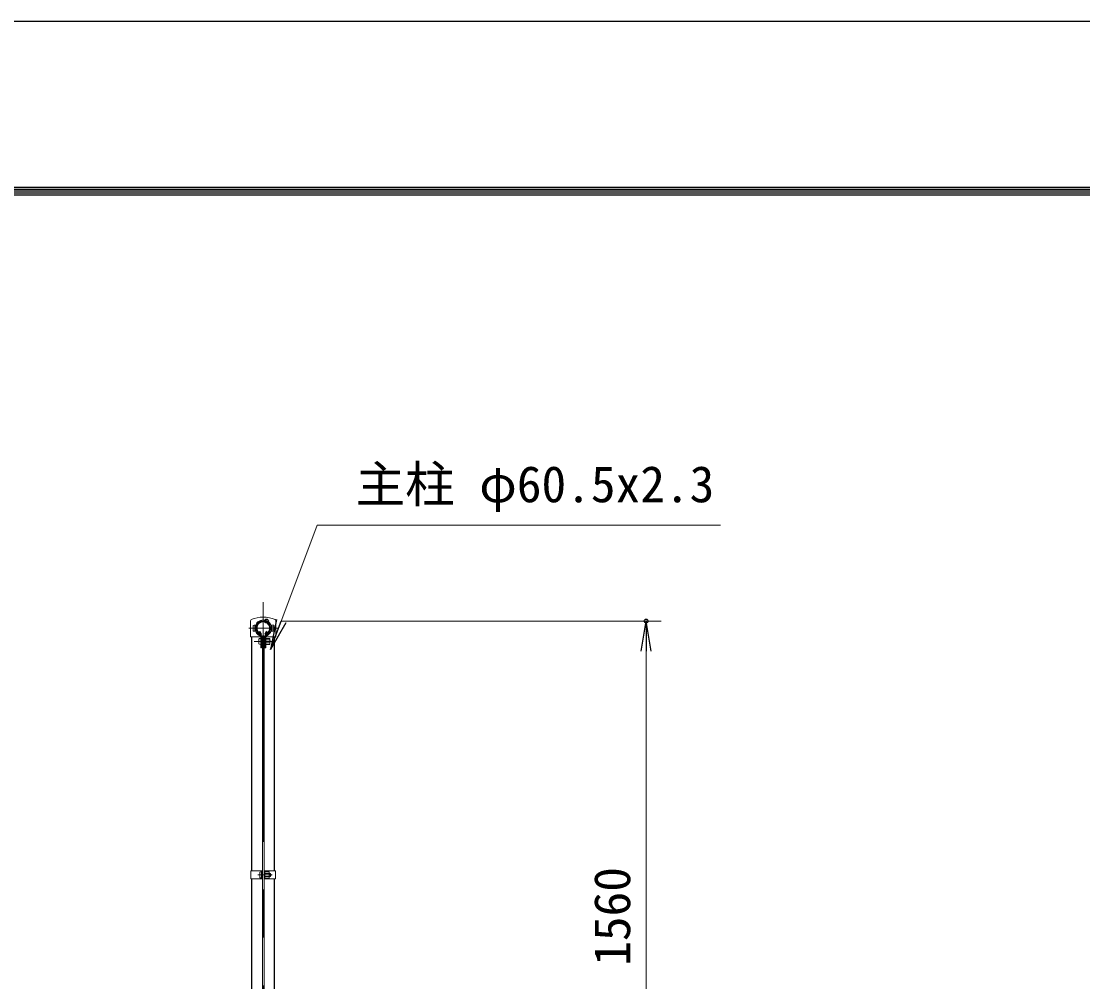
# Model space of a CAD drawing. Units: millimetres, scale not verified. Extents: x -8400 to 8400, y -5940 to 5940.
# Drawn here: x -2231 to 583, y 3394 to 5940 of the extents above; entities that cross this region are included whole.
import ezdxf
from ezdxf.enums import TextEntityAlignment as Align

# ---------------------------------------------------------------- set-up
doc = ezdxf.new("R2010")
doc.units = ezdxf.units.MM
doc.header["$LTSCALE"] = 20
doc.header["$PDMODE"] = 32
doc.header["$PDSIZE"] = 10
doc.linetypes.add('USER1', pattern=[50.8, 31.75, -6.35, 6.35, -6.35])
for name, color, linetype, lineweight in [('0-1_D-STR1', 1, 'Continuous', 25), ('0-4_D-BMK', 2, 'USER1', 13), ('0-5_D-STR-DIM', 7, 'Continuous', 13), ('0-8_D-STR3', 3, 'Continuous', 13), ('0-9_D-STR-TXT', 7, 'Continuous', 13), ('0-C_D-TTL', 7, 'Continuous', 25)]:
    doc.layers.add(name, color=color, linetype=linetype, lineweight=lineweight)
doc.layers.add('0-6_0', color=7, linetype='Continuous')
doc.layers.add('0-7_Defpoints', color=8, linetype='Continuous')
doc.styles.add('ＭＳ ゴシック', font='')
doc.styles.get('ＭＳ ゴシック').set_extended_font_data('MS Gothic')

# ---------------------------------------------------------------- blocks, each defined once
blk = doc.blocks.new('_Open')
at = {"layer": '0-6_0'}
blk.add_line((-20, 3.333), (0, 0), dxfattribs=at)
blk.add_lwpolyline([(-20, -3.333), (0, 0), (-20, 0)], dxfattribs=at)

msp = doc.modelspace()

# ---------------------------------------------------------------- linework, layer by layer
at = {"layer": '0-1_D-STR1'}
for p, q in [((-1619.47, 3687.5), (-1619.47, 4308.45)), ((-1599.41, 4321.7), (-1598.02, 4322.5)), ((-1595.9, 4315.62), (-1599.41, 4321.7)), ((-1594.51, 4316.42), (-1598.02, 4322.5)), ((-1583.94, 4316.42), (-1580.43, 4322.5)), ((-1582.55, 4315.62), (-1579.04, 4321.7)), ((-1579.04, 4321.7), (-1580.43, 4322.5)), ((-1558.97, 3687.5), (-1558.97, 4308.45)), ((-1619.47, 3013.5), (-1619.47, 3666.5)), ((-1558.97, 3013.5), (-1558.97, 3666.5))]:
    msp.add_line(p, q, dxfattribs=at)
for centre, radius, start, end in [((-1589.22, 4330.95), 19.05, 294.32478, 245.67522), ((-1589.22, 4330.95), 17.45, 294.32478, 245.67522), ((-1596.24, 4315.42), 2, 245.67522, 30), ((-1596.24, 4315.42), 0.401, 245.67522, 30), ((-1582.2, 4315.42), 2, 150, 294.32478), ((-1582.2, 4315.42), 0.401, 150, 294.32478)]:
    msp.add_arc(centre, radius, start, end, dxfattribs=at)
at = {"layer": '0-4_D-BMK'}
for p, q in [((-1589.22, 4400), (-1589.22, -3460)), ((-1627.19, 4330.95), (-1551.25, 4330.95)), ((-1613.66, 4295.95), (-1564.78, 4295.95)), ((-1603.77, 3677), (-1565.17, 3677))]:
    msp.add_line(p, q, dxfattribs=at)
at = {"layer": '0-5_D-STR-DIM'}
for p, q in [((-1540.72, 4350), (-534.22, 4350)), ((-574.22, 2870), (-574.22, 4270))]:
    msp.add_line(p, q, dxfattribs=at)
at = {"layer": '0-7_Defpoints'}
for p in [(-1580.72, 4350), (-574.22, 4350)]:
    msp.add_point(p, dxfattribs=at)
at = {"layer": '0-8_D-STR3'}
for p, q in [((-1616.02, 4337.45), (-1616.02, 4324.45)), ((-1611.22, 4338.95), (-1611.22, 4322.95)), ((-1610.86, 4334.95), (-1611.22, 4334.95)), ((-1567.22, 4334.95), (-1567.59, 4334.95)), ((-1561.72, 4339.05), (-1567.22, 4339.05)), ((-1567.22, 4339.05), (-1567.22, 4322.85)), ((-1561.72, 4335), (-1567.22, 4335)), ((-1560.72, 4337.18), (-1560.72, 4324.84)), ((-1560.72, 4334.95), (-1560.22, 4334.95)), ((-1560.72, 4334.95), (-1560.22, 4334.95)), ((-1560.72, 4334.27), (-1559.9, 4334.27)), ((-1560.22, 4334.95), (-1560.22, 4326.95)), ((-1555.57, 4350.96), (-1555.57, 4308.45)), ((-1610.86, 4326.95), (-1611.22, 4326.95)), ((-1595.72, 4279.25), (-1595.72, 4308.52)), ((-1593.42, 4279.25), (-1593.42, 4308.52)), ((-1591.47, 4310.95), (-1591.47, 2369.05)), ((-1591.47, 4310.95), (-1586.97, 4310.95)), ((-1586.97, 4310.95), (-1586.97, 2369.05)), ((-1585.02, 4279.25), (-1585.02, 4308.52)), ((-1582.72, 4279.25), (-1582.72, 4308.52)), ((-1582.72, 4308.45), (-1555.57, 4308.45)), ((-1567.22, 4326.95), (-1567.59, 4326.95)), ((-1561.72, 4326.9), (-1567.22, 4326.9)), ((-1561.72, 4322.85), (-1567.22, 4322.85)), ((-1560.72, 4327.63), (-1559.9, 4327.63)), ((-1560.72, 4326.95), (-1560.22, 4326.95)), ((-1560.72, 4326.95), (-1560.22, 4326.95)), ((-1600.52, 4289.39), (-1600.52, 4302.39)), ((-1595.72, 4279.25), (-1593.42, 4279.25)), ((-1591.72, 4301.27), (-1593.42, 4301.27)), ((-1591.72, 4290.63), (-1593.42, 4290.63)), ((-1591.72, 4301.27), (-1591.72, 4290.63)), ((-1591.72, 4299.95), (-1591.47, 4299.95)), ((-1591.72, 4291.95), (-1591.47, 4291.95)), ((-1586.97, 4299.95), (-1585.02, 4299.95)), ((-1586.97, 4291.95), (-1585.02, 4291.95)), ((-1585.02, 4279.25), (-1582.72, 4279.25)), ((-1572.72, 4304.05), (-1582.72, 4304.05)), ((-1572.72, 4300), (-1582.72, 4300)), ((-1572.72, 4291.9), (-1582.72, 4291.9)), ((-1572.72, 4287.85), (-1582.72, 4287.85)), ((-1571.72, 4302.18), (-1571.72, 4289.84)), ((-1571.72, 4299.95), (-1571.72, 4291.95)), ((-1571.72, 4299.27), (-1571.4, 4299.27)), ((-1571.72, 4292.63), (-1571.4, 4292.63)), ((-1621.77, 3687.5), (-1621.77, 3666.5)), ((-1591.47, 3687.5), (-1621.77, 3687.5)), ((-1593.77, 3687.5), (-1593.77, 3666.5)), ((-1586.97, 3687.5), (-1556.67, 3687.5)), ((-1584.67, 3687.5), (-1584.67, 3666.5)), ((-1556.67, 3687.5), (-1556.67, 3666.5)), ((-1591.47, 3666.5), (-1621.77, 3666.5)), ((-1598.57, 3683.5), (-1598.57, 3670.5)), ((-1593.77, 3685), (-1593.77, 3669)), ((-1586.97, 3666.5), (-1556.67, 3666.5)), ((-1574.67, 3685.1), (-1584.67, 3685.1)), ((-1584.67, 3685.1), (-1584.67, 3668.9)), ((-1574.67, 3681.05), (-1584.67, 3681.05)), ((-1574.67, 3672.95), (-1584.67, 3672.95)), ((-1574.67, 3668.9), (-1584.67, 3668.9)), ((-1573.67, 3683.23), (-1573.67, 3670.89)), ((-1573.67, 3681), (-1569.77, 3681)), ((-1573.67, 3680.32), (-1569.45, 3680.32)), ((-1573.67, 3673.68), (-1569.45, 3673.68)), ((-1573.67, 3673), (-1569.77, 3673)), ((-1569.77, 3681), (-1569.77, 3673))]:
    msp.add_line(p, q, dxfattribs=at)
msp.add_lwpolyline([(-1622.87, 4350.96), (-1622.87, 4308.45), (-1595.72, 4308.45)], dxfattribs=at)
for centre, radius, start, end in [((-1619.57, 4350.96), 3.3, 116.72671, 180), ((-1589.22, 4278.06), 82.25, 67.22973, 112.77027), ((-1589.22, 4330.95), 22, 290.1633, 249.8367), ((-1589.22, 4330.95), 19.7, 289.83718, 250.16282), ((-1563.26, 4337.02), 2.54, 307.21089, 52.78911), ((-1569.42, 4330.95), 8.7, 332.26063, 27.73937), ((-1567.72, 4330.95), 8.5, 331.92751, 28.07249), ((-1558.87, 4350.96), 3.3, 0, 63.27329), ((-1597.72, 4308.52), 2, 0, 62.72039), ((-1597.72, 4308.52), 4.3, 0, 65.03562), ((-1580.72, 4308.52), 4.3, 114.96438, 180), ((-1580.72, 4308.52), 2, 117.27961, 180), ((-1563.27, 4324.87), 2.55, 307.42505, 52.57495), ((-1574.26, 4302.02), 2.54, 307.21089, 52.78911), ((-1580.42, 4295.95), 8.7, 332.26063, 27.73937), ((-1574.27, 4289.87), 2.55, 307.42505, 52.57495), ((-1579.22, 4295.95), 8.5, 331.92751, 28.07249), ((-1576.21, 3683.07), 2.54, 307.21089, 52.78911), ((-1582.37, 3677), 8.7, 332.26063, 27.73937), ((-1576.22, 3670.92), 2.55, 307.42505, 52.57495), ((-1577.27, 3677), 8.5, 331.92751, 28.07249)]:
    msp.add_arc(centre, radius, start, end, dxfattribs=at)
for centre, start_param, end_param in [((-1611.22, 4337.45), 1.5707963, 3.1415927), ((-1611.22, 4324.45), 3.1415927, 4.712389), ((-1595.72, 4302.39), 1.5707963, 3.1415927), ((-1595.72, 4289.39), 3.1415927, 4.712389), ((-1593.77, 3683.5), 1.5707963, 3.1415927), ((-1593.77, 3670.5), 3.1415927, 4.712389)]:
    msp.add_ellipse(centre, major_axis=(4.8, 0), ratio=0.3125, start_param=start_param, end_param=end_param, dxfattribs=at)
at = {"layer": '0-9_D-STR-TXT'}
msp.add_lwpolyline([(-376.87, 4604.03), (-1446.23, 4604.03), (-1568.91, 4276.54)], dxfattribs=at)
at = {"layer": '0-C_D-TTL', "color": 2}
msp.add_lwpolyline([(-8400, 5940), (8400, 5940), (8400, -5940), (-8400, -5940)], close=True, dxfattribs=at)
at = {"layer": '0-C_D-TTL'}
for points in [[(-7860, 5500), (7860, 5500), (7860, -5500), (-7860, -5500)], [(-7855, 5495), (7855, 5495), (7855, -5495), (-7855, -5495)], [(-7850, 5490), (7850, 5490), (7850, -5490), (-7850, -5490)], [(-7845, 5485), (7845, 5485), (7845, -5485), (-7845, -5485)], [(-7840, 5480), (7840, 5480), (7840, -5480), (-7840, -5480)]]:
    msp.add_lwpolyline(points, close=True, dxfattribs=at)

# ---------------------------------------------------------------- block references
at = {"layer": '0-5_D-STR-DIM', "xscale": 4, "yscale": 4, "rotation": 90}
msp.add_blockref('_Open', (-574.22, 4350), dxfattribs=at)
at = {"layer": '0-9_D-STR-TXT', "xscale": 4, "yscale": 4, "rotation": 249.46512}
msp.add_blockref('_Open', (-1569.61, 4274.66), dxfattribs=at)

# ---------------------------------------------------------------- texts
at = {"layer": '0-5_D-STR-DIM', "style": 'ＭＳ ゴシック'}
msp.add_text('1560', height=96.19, rotation=90, dxfattribs=at).set_placement((-587.72, 3436.2), align=Align.BOTTOM_LEFT)
at = {"layer": '0-9_D-STR-TXT', "style": 'ＭＳ ゴシック'}
msp.add_text('主柱 φ60.5x2.3', height=96.19, dxfattribs=at).set_placement((-1344.39, 4636.05), align=Align.BOTTOM_LEFT)

doc.saveas('drawing.dxf')
